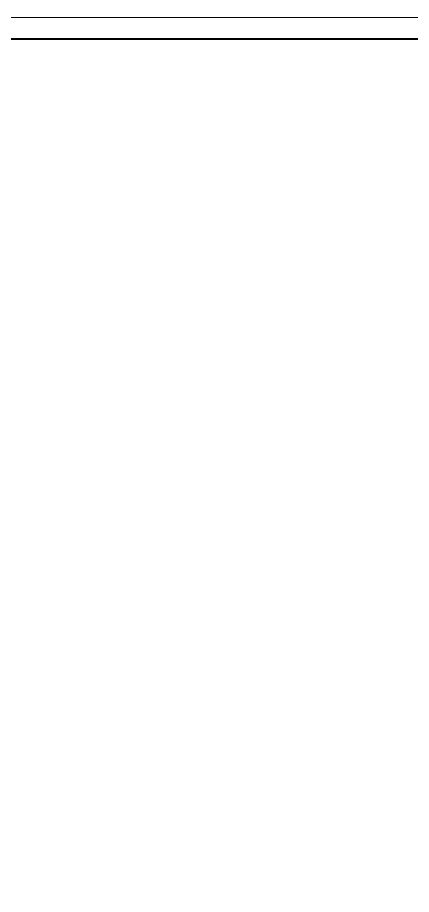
# Model space of a CAD drawing. Header units: millimetres. Extents: x 0 to 351840, y -132678 to 32417.
# Drawn here: x 2624 to 2716.6, y 90.9 to 297.3 of the extents above; entities that cross this region are included whole.
import ezdxf
from ezdxf.enums import TextEntityAlignment as Align

# ---------------------------------------------------------------- set-up
doc = ezdxf.new("R2010")
doc.units = ezdxf.units.MM
doc.layers.add('AGPT-FRAME', color=7, linetype='Continuous')
doc.layers.add('MMX_Штамп', color=7, linetype='Continuous', lineweight=40)
doc.styles.add('MMX_Текст', font='isocpeui.ttf', dxfattribs={"height": 200})
doc.styles.get("Standard").update_dxf_attribs({"font": 'arial.ttf'})

# ---------------------------------------------------------------- blocks, each defined once
blk = doc.blocks.new('*U980')
at = {"lineweight": 18}
blk.add_lwpolyline([(-42000, 29700), (0, 29700), (0, 0), (-42000, 0), (-42000, 29700)], dxfattribs=at)
at = {"lineweight": -2}
blk.add_lwpolyline([(-40000, 29200), (-500, 29200), (-500, 500), (-40000, 500)], close=True, dxfattribs=at)
at = {"lineweight": 30, "flags": 104}
for tag, height, p in [('НАИМЕНОВАНИЕ_КОМПЛЕКСА_ИЛИ_НАИМЕНОВАНИЕ_МИКРОРАЙОНА', 200, (-6912, 4363)), ('НАИМЕНОВАНИЕ_ЗДАНИЯ_СООРУЖЕНИЯ', 250, (-9284, 3136)), ('НАИМЕНОВАНИЕ_ЧЕРТЕЖА', 250, (-9168, 1636))]:
    blk.add_attdef(tag, text='', height=height, dxfattribs=at).set_placement(p, align=Align.MIDDLE_CENTER)
at = {"color": 0, "style": 'MMX_Текст'}
for tag, p in [('39-25/1-ЭО', (-2716, 5376)), ('Р¤РћР\xa0РњРђРў', (-3731, 50))]:
    blk.add_attdef(tag, p, '', height=250, dxfattribs=at)
for tag, p in [('Р›Р\x98РЎРў', (-3250, 2500)), ('Р›Р\x98РЎРўРћР’', (-1500, 2500))]:
    blk.add_attdef(tag, text='', height=250, dxfattribs=at).set_placement(p, align=Align.MIDDLE_CENTER)
blk = doc.blocks.new('AGPT_Frame_A3_v2')
at = {"layer": 'MMX_Штамп', "color": 0}
blk.add_blockref('*U980', (42000, 25), dxfattribs=at)

msp = doc.modelspace()

# ---------------------------------------------------------------- block references
at = {"layer": 'AGPT-FRAME', "xscale": 0.00999999999999996, "yscale": 0.00999999999999996}
msp.add_blockref('AGPT_Frame_A3_v2', (2500, 0), dxfattribs=at)

doc.saveas('drawing.dxf')
